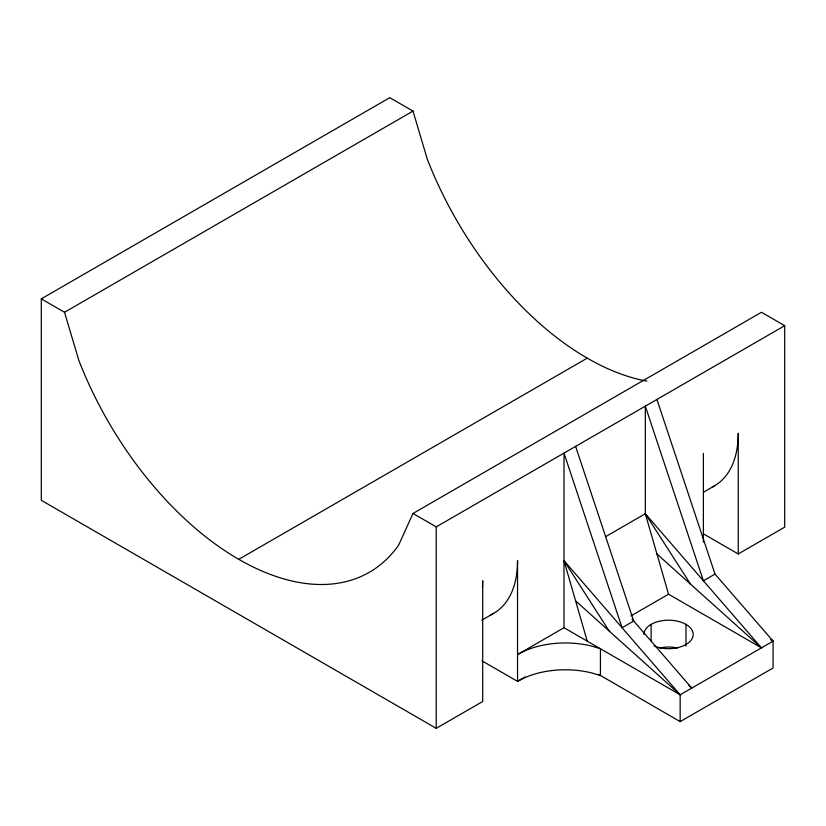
<?xml version="1.0" encoding="UTF-8"?>
<svg xmlns="http://www.w3.org/2000/svg" width="826" height="826" viewBox="0 0 826 826"><rect width="100%" height="100%" fill="white"/><g stroke="black" fill="none" stroke-linecap="round" stroke-linejoin="round"><path stroke-width="1.24" d="M703.649 533.999L738.237 553.967L784.7 527.143L784.7 325.681L761.469 312.269L413 513.462L398.71 545.046A261.192 150.797 60 0 1 78.821 360.353L64.531 312.269L41.3 298.857L41.3 500.319L436.231 728.325L482.694 701.501L482.694 580.792A114.99 66.39 60 0 1 482.477 587.462M41.3 298.857L389.769 97.674L413 111.087L427.29 159.17A261.192 150.797 60 0 0 646.882 381.147M64.531 312.269L413 111.087M238.766 559.326L587.234 358.143M413 513.462L436.231 526.874L784.7 325.681M605.489 536.724L645.312 513.731L645.312 406.155L703.391 580.792L715.006 574.08L656.928 399.454M481.744 620.223L493.721 613.305M703.535 492.182L714.418 485.894M715.006 574.08L773.084 641.152L680.159 694.8L564.003 627.729L517.541 654.564A66.73 38.533 0 0 1 592.077 646.2L600.43 648.761L600.43 675.585L598.22 674.315M525.284 676.917L517.541 681.388L481.837 660.769M630.93 615.917L668.544 594.204L761.469 647.852L645.312 513.731L668.544 594.204M490.427 615.009A114.99 66.39 60 0 0 517.541 560.668L517.541 681.388A66.73 38.533 0 0 1 592.077 673.025L600.977 675.761L680.159 721.625L773.084 667.976L773.084 641.152L771.164 639.427M770.875 639.871L773.084 641.152M656.928 553.967L761.469 647.852M688.894 685.508L691.775 688.089L632.014 619.087M575.619 600.905L680.159 694.8L680.159 721.625M587.234 641.152L564.003 560.668L680.159 694.8M645.312 513.731L690.505 584.116M564.003 560.668L609.196 631.064M575.619 446.391L633.697 621.028L622.081 627.729L564.003 453.102L564.003 627.729M738.237 553.967L738.237 433.247A114.99 66.39 60 0 1 712.249 487.051M703.391 453.371L703.391 542.114M685.972 624.384L685.972 646.097M654.068 645.953A24.635 14.228 0 0 0 687.697 643.392A24.635 14.228 0 0 0 685.033 623.867A24.635 14.228 0 0 0 651.125 624.384L651.125 640.986M436.231 526.874L436.231 728.325M659.716 647.987A24.635 14.228 0 0 1 677.372 647.987M643.908 634.44A24.635 14.228 0 0 1 651.125 624.384"/></g></svg>
